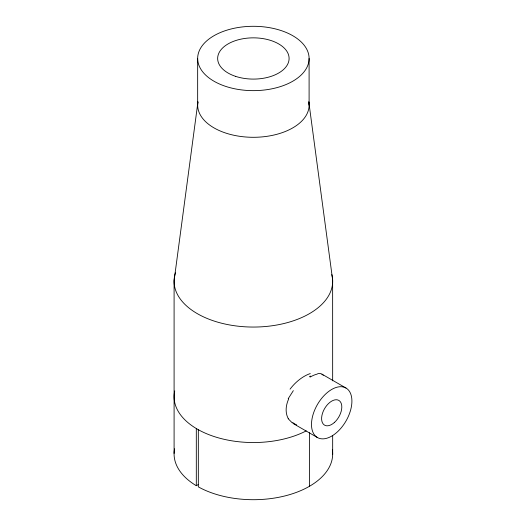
<?xml version="1.0" encoding="UTF-8"?>
<svg xmlns="http://www.w3.org/2000/svg" width="526" height="526" viewBox="0 0 526 526"><rect width="100%" height="100%" fill="white"/><g stroke="black" fill="none" stroke-linecap="round" stroke-linejoin="round"><path stroke-width="0.79" d="M174.093 453.445L174.093 280.72L197.96 101.807A55.717 32.171 0 0 0 253.381 137.299A55.717 32.171 0 0 0 308.801 101.807L332.636 279.898L332.662 380.831M288.195 398.708L293.35 390.64M174.586 448.777A79.294 45.782 0 0 0 196.31 485.708L198.434 484.479M309.479 376.623L310.445 376.077M317.796 373.44L320.327 373.532L321.905 374.131L345.99 388.037A28.575 16.497 -60 0 1 336.936 432.3A28.575 16.497 -60 0 1 312.188 418.012A28.575 16.497 -60 0 1 345.99 388.037M293.35 423.634L317.421 437.527M321.905 374.131L323.286 375.281M292.489 423.095L288.195 418.755M332.669 435.627L332.669 454.405M309.446 432.707L309.446 486.294M309.097 58.471A55.717 32.171 0 0 1 225.516 86.33A55.717 32.171 0 0 1 225.516 30.607A55.717 32.171 0 0 1 309.097 58.471L309.097 105.128M198.328 429.709L198.328 486.872A79.294 45.782 0 0 0 287.689 495.196A79.294 45.782 0 0 0 332.34 449.73M197.658 58.471L197.658 105.128M196.31 428.545L196.31 485.708M306.25 430.879A79.294 45.782 0 0 1 216.442 437.27A79.294 45.782 0 0 1 174.737 390.91M331.821 274.598A79.294 45.782 0 0 1 251.816 327.047A79.294 45.782 0 0 1 175.447 272.823M296.651 424.883A28.2 20.836 -80.9 0 1 292.752 422.556M288.314 418.663A27.247 19.876 -44.6 0 1 288.748 398.807M290.043 389.181A28.154 15.366 -47.4 0 1 310.261 373.572M310.057 377.103A27.483 9.567 -45.3 0 1 317.356 374.085M334.319 422.542A14.287 8.252 -60 0 0 338.849 400.411A14.287 8.252 -60 0 0 321.945 415.395A14.287 8.252 -60 0 0 334.319 422.542M235.516 76.329A35.715 20.619 0 0 0 289.096 58.471A35.715 20.619 0 0 0 235.516 40.614A35.715 20.619 0 0 0 235.516 76.329"/></g></svg>
